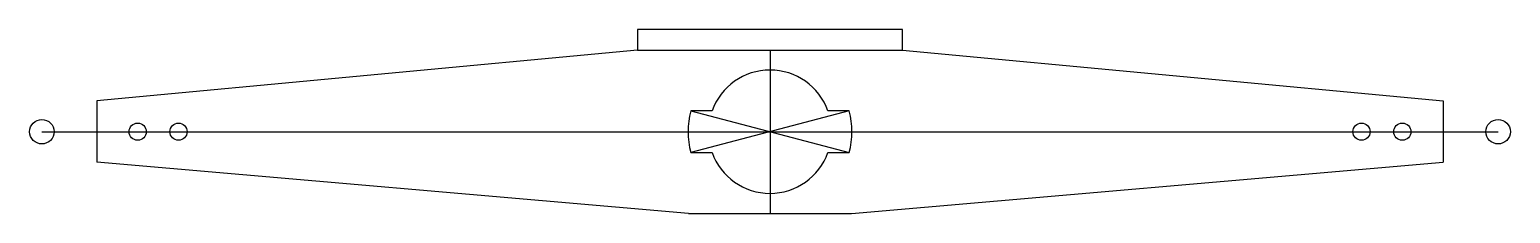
# Model space of a CAD drawing. Header units: millimetres. Extents: x -182 to 182, y -20 to 25.
import ezdxf

# ---------------------------------------------------------------- set-up
doc = ezdxf.new("R2010")
doc.units = ezdxf.units.MM
doc.layers.get('0').update_dxf_attribs({"linetype": 'CONTINUOUS'})

msp = doc.modelspace()

# ---------------------------------------------------------------- linework, layer by layer
for p, q in [((32.5, 25), (-32.5, 25)), ((-32.5, 25), (-32.5, 20)), ((32.5, 20), (32.5, 25)), ((-32.5, 20), (-165, 7.55)), ((-32.5, 20), (32.5, 20)), ((0, 20), (0, -20)), ((32.5, 20), (165, 7.55)), ((-165, 7.55), (-165, -7.44)), ((165, 7.55), (165, -7.44)), ((19.44, 5.1), (-19.44, -5.1)), ((-19.44, 5.1), (19.44, -5.1)), ((-14.21, 5.1), (-19.44, 5.1)), ((19.44, 5.1), (14.21, 5.1)), ((-178.5, 0), (178.5, 0)), ((-19.44, -5.1), (-14.21, -5.1)), ((14.21, -5.1), (19.44, -5.1)), ((-20, -20), (-165, -7.44)), ((20, -20), (165, -7.44)), ((-20, -20), (20, -20))]:
    msp.add_line(p, q)
for centre, radius in [((-178.5, 0), 3), ((-155, 0), 2.1), ((-145, 0), 2.1), ((145, 0), 2.1), ((155, 0), 2.1), ((178.5, 0), 3)]:
    msp.add_circle(centre, radius)
for radius, start, end in [(15.1, 19.7398, 160.2602), (20.1, 165.3016, 194.6984), (20.1, -14.6984, 14.6984), (15.1, 199.7398, 340.2602)]:
    msp.add_arc((0, 0), radius, start, end)

doc.saveas('drawing.dxf')
